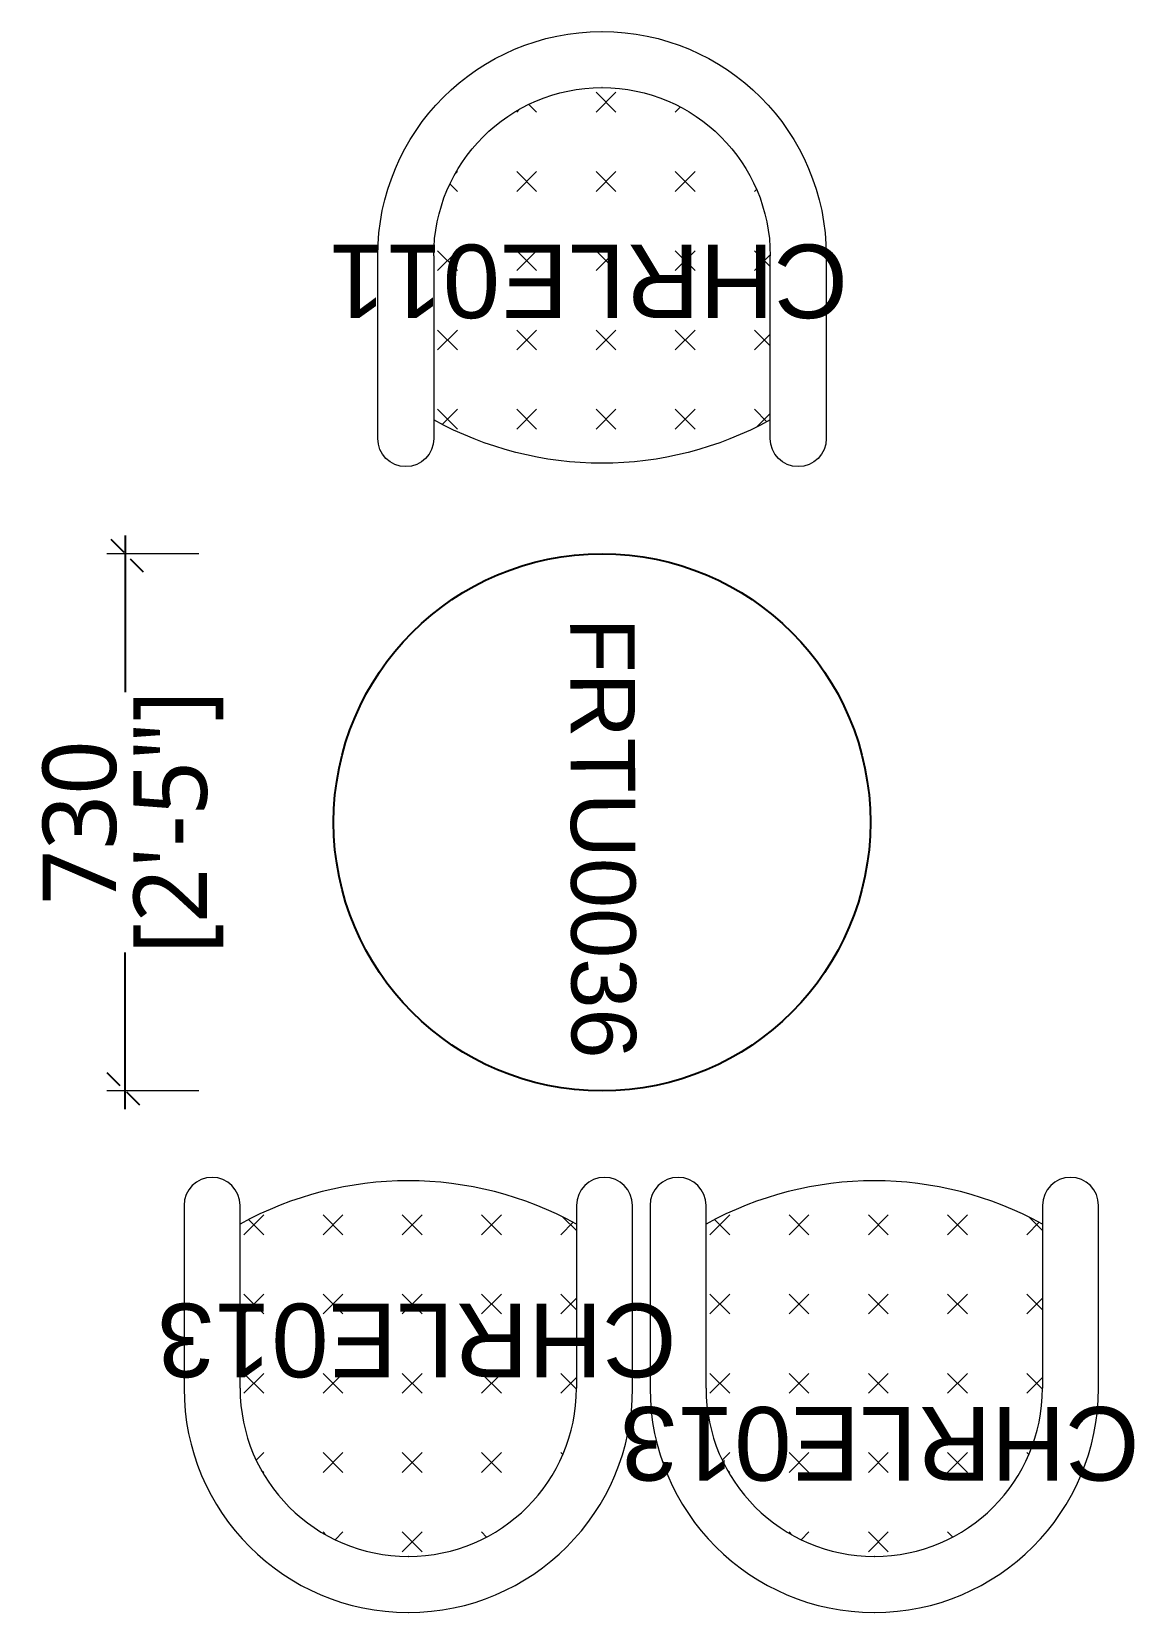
# Model space of a CAD drawing. Header units: millimetres. Extents: x 3555 to 5055, y 7336 to 9485.
import ezdxf

# ---------------------------------------------------------------- set-up
doc = ezdxf.new("R2010")
doc.units = ezdxf.units.MM
doc.linetypes.add('DASHED', pattern=[0.75, 0.5, -0.25])
doc.layers.add('HATCH', color=252, linetype='Continuous', lineweight=5)
doc.layers.add('Text 1', color=7, linetype='Continuous', lineweight=30)
doc.layers.add('Text code', color=23, linetype='Continuous')
doc.styles.add('AR3', font='arial.ttf', dxfattribs={"height": 150})
doc.styles.get("Standard").update_dxf_attribs({"font": 'arial.ttf'})
doc.styles.add('WOT-PLAN', font='segoeuil.ttf', dxfattribs={"height": 100})
doc.dimstyles.new('WOT - 100', dxfattribs={"dimtxt": 100, "dimasz": 50, "dimexe": 25, "dimexo": 25, "dimgap": 10, "dimtad": 0, "dimdec": 0, "dimzin": 0, "dimdsep": 46, "dimtxsty": 'WOT-PLAN', "dimblk": 'OBLIQUE', "dimcen": 0.09, "dimdle": 25, "dimclrd": 151, "dimclre": 151, "dimclrt": 7, "dimadec": 0, "dimazin": 0, "dimtfac": 1, "dimtdec": 0, "dimtofl": 0, "dimtmove": 0, "dimatfit": 3, "dimldrblk": 'OPEN30', "dimfxl": 100, "dimfxlon": 1, "dimtolj": 1, "dimtzin": 0, "dimlwd": -1, "dimlwe": 5, "dimarcsym": 0})

# ---------------------------------------------------------------- blocks, each defined once
blk = doc.blocks.new('A$C0B3160F4')
at = {"layer": 'HATCH', "color": 7, "ltscale": 13}
for p, q in [((305.2, 591.4), (304.8, 591.4)), ((313.1, 482), (286.2, 508.9)), ((286.2, 482), (313.1, 508.9)), ((304.8, 515.2), (305.2, 515.2)), ((205.3, 482), (198.4, 488.9)), ((393.9, 482), (404.5, 492.5)), ((420.9, 482), (416.6, 486.2)), ((205.3, 374.2), (178.4, 401.1)), ((178.4, 374.2), (205.3, 401.1)), ((313.1, 374.2), (286.2, 401.1)), ((286.2, 374.2), (313.1, 401.1)), ((420.9, 374.2), (393.9, 401.1)), ((393.9, 374.2), (420.9, 401.1)), ((504.9, 397.9), (501.7, 401.1)), ((97.6, 374.2), (94.8, 376.9)), ((501.7, 374.2), (511.9, 384.4)), ((0, 286.6), (0, 38.1)), ((76.2, 272), (97.6, 293.4)), ((97.6, 266.4), (76.2, 287.8)), ((76.2, 38.1), (76.2, 286.6)), ((205.3, 266.4), (178.4, 293.4)), ((178.4, 266.4), (205.3, 293.4)), ((313.1, 266.4), (286.2, 293.4)), ((286.2, 266.4), (313.1, 293.4)), ((420.9, 266.4), (393.9, 293.4)), ((393.9, 266.4), (420.9, 293.4)), ((528.6, 266.4), (501.7, 293.4)), ((501.7, 266.4), (528.6, 293.4)), ((533.8, 286.6), (533.8, 38.1)), ((610, 38.1), (610, 286.6)), ((76.2, 164.2), (97.6, 185.6)), ((97.6, 158.7), (76.2, 180)), ((205.3, 158.7), (178.4, 185.6)), ((178.4, 158.7), (205.3, 185.6)), ((313.1, 158.7), (286.2, 185.6)), ((286.2, 158.7), (313.1, 185.6)), ((420.9, 158.7), (393.9, 185.6)), ((393.9, 158.7), (420.9, 185.6)), ((528.6, 158.7), (501.7, 185.6)), ((501.7, 158.7), (528.6, 185.6)), ((94.6, 53.9), (76.2, 72.3)), ((80.8, 61), (97.6, 77.9)), ((205.3, 50.9), (178.4, 77.9)), ((178.4, 50.9), (205.3, 77.9)), ((313.1, 50.9), (286.2, 77.9)), ((286.2, 50.9), (313.1, 77.9)), ((420.9, 50.9), (393.9, 77.9)), ((393.9, 50.9), (420.9, 77.9)), ((522.2, 57.3), (501.7, 77.9)), ((501.7, 50.9), (528.6, 77.9))]:
    blk.add_line(p, q, dxfattribs=at)
for centre, radius, start, end in [((304.8, 286.6), 304.8, 90, 180), ((305.2, 286.6), 304.8, 0, 90), ((304.8, 286.6), 228.6, 90, 180), ((305.2, 286.6), 228.6, 0, 90), ((305, 478.1), 473.5, 241.1034, 298.8966), ((38.1, 38.1), 38.1, 180, 0), ((571.9, 38.1), 38.1, 180, 0)]:
    blk.add_arc(centre, radius, start, end, dxfattribs=at)
blk = doc.blocks.new('_Oblique')
at = {"color": 0, "linetype": 'ByBlock', "lineweight": -2}
blk.add_line((-0.5, -0.5), (0.5, 0.5), dxfattribs=at)
blk = doc.blocks.new('*D7')
at = {"color": 151, "ltscale": 30, "transparency": 16777216}
for p, q in [((3682.2, 8800.5), (3682.2, 8587.4)), ((3682.2, 8020.4), (3682.2, 8233.5))]:
    blk.add_line(p, q, dxfattribs=at)
at = {"color": 151, "lineweight": 5, "ltscale": 30, "transparency": 16777216}
for p, q in [((3782.2, 8775.5), (3657.2, 8775.5)), ((3782.2, 8045.4), (3657.2, 8045.4))]:
    blk.add_line(p, q, dxfattribs=at)
at = {"layer": 'Defpoints', "color": 0, "linetype": 'DASHED', "ltscale": 30, "transparency": 16777216}
for p in [(4330.7, 8775.5), (3682.2, 8045.4), (4330.7, 8045.4)]:
    blk.add_point(p, dxfattribs=at)
at = {"color": 151, "linetype": 'DASHED', "ltscale": 30, "transparency": 16777216, "xscale": 50, "yscale": 50, "zscale": 50}
for p, rotation in [((3682.2, 8775.5), 90), ((3682.2, 8045.4), 270)]:
    blk.add_blockref('_Oblique', p, dxfattribs=dict(at, rotation=rotation))
at = {"color": 7, "linetype": 'DASHED', "lineweight": -2, "ltscale": 30, "transparency": 16777216, "char_height": 100, "attachment_point": 5, "rotation": 90, "style": 'WOT-PLAN'}
for s, insert in [('\\A1;[2\'-5"]', (3754.4, 8410.4)), ('\\A1;730', (3620.5, 8410.4))]:
    blk.add_mtext(s, dxfattribs=dict(at, insert=insert))
blk = doc.blocks.new('_Open30')
at = {"color": 0, "linetype": 'ByBlock', "lineweight": -2}
for p, q in [((-1, 0.268), (0, 0)), ((0, 0), (-1, -0.268)), ((0, 0), (-1, 0))]:
    blk.add_line(p, q, dxfattribs=at)

msp = doc.modelspace()

# ---------------------------------------------------------------- linework, layer by layer
at = {"color": 0, "ltscale": 13}
msp.add_circle((4330.7, 8410.4), 365.1, dxfattribs=at)

# ---------------------------------------------------------------- block references
at = {"ltscale": 13, "xscale": -1}
msp.add_blockref('A$C0B3160F4', (4635.7, 8893.9), dxfattribs=at)
at = {"ltscale": 13, "rotation": 180}
for p in [(4372.2, 7927.7), (5006.1, 7927.7)]:
    msp.add_blockref('A$C0B3160F4', p, dxfattribs=at)

# ---------------------------------------------------------------- texts
at = {"layer": 'Text 1', "lineweight": -2, "ltscale": 20, "char_height": 100, "attachment_point": 7, "rotation": 180, "style": 'AR3'}
for s, insert in [('\\pi1103.32599;{\\C251;\\c6710371;CHRLE011}', (5768.7, 9197.2)), ('\\pi1093.67387;{\\C251;\\c6710371;CHRLE013}', (5525.9, 7757.5)), ('\\pi1093.67387;{\\C251;\\c6710371;CHRLE013}', (6155.6, 7617))]:
    msp.add_mtext_dynamic_manual_height_columns(s, width=2880.663, gutter_width=750, heights=[0], dxfattribs=dict(at, insert=insert))
at = {"layer": 'Text code', "color": 8, "insert": (4375.1, 8688.9), "char_height": 87.75, "attachment_point": 1, "rotation": 270.1984}
msp.add_mtext_dynamic_manual_height_columns('FRTU0036', width=7360.708, gutter_width=557.2, heights=[0], dxfattribs=at)

# ---------------------------------------------------------------- dimensions: what is measured, and where the dimension line sits
at = {"linetype": 'DASHED', "lineweight": -2, "ltscale": 30}
dim = msp.add_linear_dim(base=(3682.2, 8045.4), p1=(4330.7, 8775.5), p2=(4330.7, 8045.4), angle=90, dimstyle='WOT - 100', override={"dimpost": '\\X', "dimblk1": 'Oblique', "dimblk2": 'Oblique', "dimtmove": 1, "dimatfit": 2}, dxfattribs=at)
dim.commit()
dim.dimension.update_dxf_attribs({"geometry": '*D7', "text_midpoint": (3682.2, 8410.4)})

doc.saveas('drawing.dxf')
